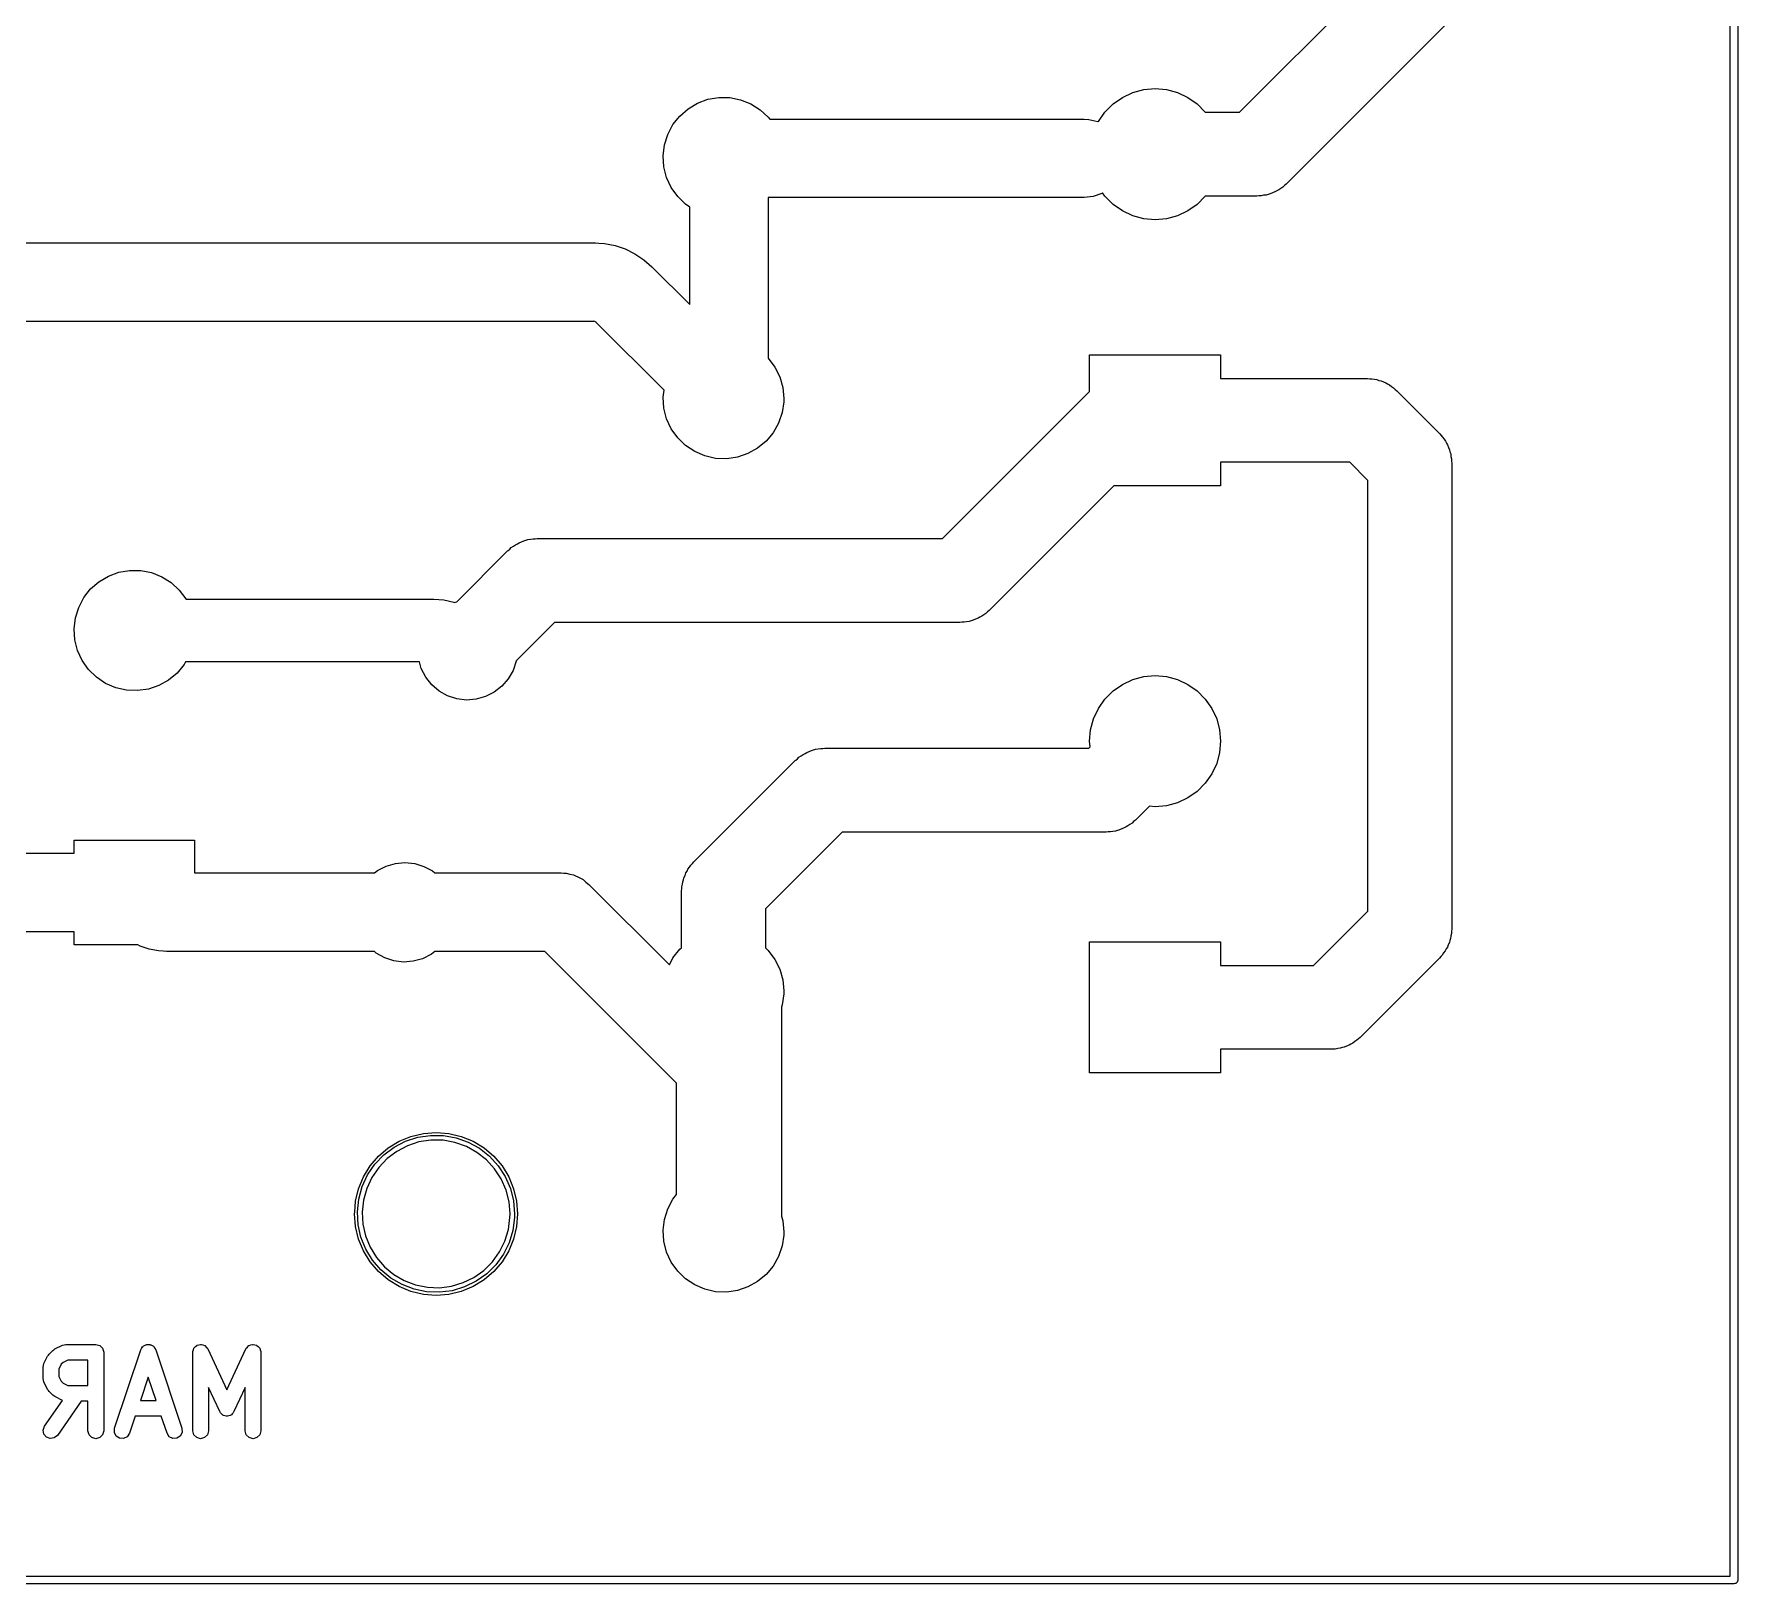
# Model space of a CAD drawing. Extents: x 10 to 287, y -200 to -10.
# Drawn here: x 174.41 to 206.92, y -122.34 to -92.77 of the extents above; entities that cross this region are included whole.
import ezdxf

# ---------------------------------------------------------------- set-up
doc = ezdxf.new("R2010")
doc.units = 0
doc.layers.add('BLACK', color=7, linetype='CONTINUOUS')

msp = doc.modelspace()

# ---------------------------------------------------------------- linework, layer by layer
at = {"layer": 'BLACK', "linetype": 'CONTINUOUS'}
for p, q in [((206.771, -122.195), (206.771, -36.8788)), ((206.921, -36.8038), (206.921, -122.27)), ((197.41, -94.265), (200.95, -90.7254)), ((202.205, -91.7336), (198.308, -95.6307)), ((195.175, -93.9825), (195.372, -93.8904)), ((195.372, -93.8904), (195.583, -93.834)), ((195.583, -93.834), (195.8, -93.815)), ((195.8, -93.815), (196.017, -93.834)), ((196.017, -93.834), (196.228, -93.8904)), ((196.228, -93.8904), (196.425, -93.9825)), ((186.73, -94.337), (186.888, -94.1982)), ((186.888, -94.1982), (187.069, -94.0906)), ((187.069, -94.0906), (187.267, -94.0178)), ((187.267, -94.0178), (187.474, -93.9821)), ((187.474, -93.9821), (187.685, -93.9849)), ((187.685, -93.9849), (187.891, -94.0259)), ((187.891, -94.0259), (188.087, -94.1039)), ((188.087, -94.1039), (188.265, -94.2162)), ((188.265, -94.2162), (188.419, -94.3591)), ((194.717, -94.44), (194.842, -94.2615)), ((194.842, -94.2615), (194.997, -94.1074)), ((194.997, -94.1074), (195.175, -93.9825)), ((196.425, -93.9825), (196.603, -94.1074)), ((196.603, -94.1074), (196.758, -94.2615)), ((196.758, -94.2615), (196.76, -94.265)), ((196.76, -94.265), (197.41, -94.265)), ((186.502, -94.6885), (186.6, -94.5022)), ((186.6, -94.5022), (186.73, -94.337)), ((188.419, -94.3591), (188.446, -94.3948)), ((188.446, -94.3948), (194.446, -94.3948)), ((194.446, -94.3948), (194.538, -94.4006)), ((194.538, -94.4006), (194.707, -94.4418)), ((194.707, -94.4418), (194.715, -94.4457)), ((194.715, -94.4457), (194.717, -94.44)), ((186.415, -95.0985), (186.44, -94.8895)), ((186.44, -94.8895), (186.502, -94.6885)), ((186.429, -95.3085), (186.415, -95.0985)), ((186.48, -95.5125), (186.429, -95.3085)), ((186.569, -95.7036), (186.48, -95.5125)), ((186.69, -95.8754), (186.569, -95.7036)), ((186.841, -96.0223), (186.69, -95.8754)), ((194.446, -95.8948), (188.419, -95.8948)), ((188.419, -95.8948), (188.419, -98.9589)), ((194.618, -95.8747), (194.446, -95.8948)), ((194.782, -95.8154), (194.618, -95.8747)), ((194.798, -95.8048), (194.782, -95.8154)), ((194.842, -95.8685), (194.798, -95.8048)), ((194.997, -96.0226), (194.842, -95.8685)), ((196.758, -95.8685), (196.603, -96.0226)), ((196.76, -95.865), (196.758, -95.8685)), ((197.742, -95.865), (196.76, -95.865)), ((197.782, -95.8605), (197.742, -95.865)), ((197.823, -95.8609), (197.782, -95.8605)), ((197.87, -95.8506), (197.823, -95.8609)), ((197.919, -95.8451), (197.87, -95.8506)), ((197.957, -95.8318), (197.919, -95.8451)), ((197.997, -95.8232), (197.957, -95.8318)), ((198.041, -95.8025), (197.997, -95.8232)), ((198.087, -95.7865), (198.041, -95.8025)), ((198.122, -95.765), (198.087, -95.7865)), ((198.159, -95.7478), (198.122, -95.765)), ((198.197, -95.7179), (198.159, -95.7478)), ((198.239, -95.692), (198.197, -95.7179)), ((198.268, -95.6634), (198.239, -95.692)), ((198.3, -95.6385), (198.268, -95.6634)), ((198.308, -95.6307), (198.3, -95.6385)), ((186.919, -96.0745), (186.841, -96.0223)), ((186.919, -97.9341), (186.919, -96.0745)), ((195.175, -96.1475), (194.997, -96.0226)), ((195.372, -96.2396), (195.175, -96.1475)), ((196.425, -96.1475), (196.228, -96.2396)), ((196.603, -96.0226), (196.425, -96.1475)), ((195.583, -96.296), (195.372, -96.2396)), ((195.8, -96.315), (195.583, -96.296)), ((196.017, -96.296), (195.8, -96.315)), ((196.228, -96.2396), (196.017, -96.296)), ((173.529, -96.7548), (185.091, -96.7548)), ((185.091, -96.7548), (185.112, -96.7551)), ((185.112, -96.7551), (185.125, -96.7569)), ((185.125, -96.7569), (185.183, -96.7606)), ((185.183, -96.7606), (185.185, -96.761)), ((185.185, -96.761), (185.295, -96.7682)), ((185.295, -96.7682), (185.496, -96.8082)), ((185.496, -96.8082), (185.69, -96.874)), ((185.69, -96.874), (185.874, -96.9646)), ((185.874, -96.9646), (186.044, -97.0785)), ((186.044, -97.0785), (186.198, -97.2135)), ((186.198, -97.2135), (186.919, -97.9341)), ((185.091, -98.2548), (173.529, -98.2548)), ((185.093, -98.2545), (185.091, -98.2548)), ((185.108, -98.2565), (185.093, -98.2545)), ((185.124, -98.2632), (185.108, -98.2565)), ((185.136, -98.272), (185.124, -98.2632)), ((185.138, -98.2742), (185.136, -98.272)), ((186.43, -99.567), (185.138, -98.2742)), ((188.419, -98.9589), (188.419, -98.9591)), ((188.419, -98.9591), (188.545, -99.1277)), ((188.545, -99.1277), (188.638, -99.3165)), ((194.55, -99.5936), (194.55, -98.895)), ((194.55, -98.895), (197.05, -98.895)), ((197.05, -98.895), (197.05, -99.345)), ((188.638, -99.3165), (188.695, -99.519)), ((197.05, -99.345), (199.845, -99.345)), ((199.845, -99.345), (199.856, -99.3451)), ((199.856, -99.3451), (199.896, -99.3502)), ((199.896, -99.3502), (199.937, -99.3503)), ((199.937, -99.3503), (199.985, -99.3613)), ((199.985, -99.3613), (200.033, -99.3674)), ((200.033, -99.3674), (200.071, -99.3813)), ((200.071, -99.3813), (200.111, -99.3904)), ((200.111, -99.3904), (200.155, -99.4117)), ((200.155, -99.4117), (200.201, -99.4284)), ((200.201, -99.4284), (200.235, -99.4504)), ((200.235, -99.4504), (200.271, -99.468)), ((200.271, -99.468), (200.31, -99.4986)), ((186.415, -99.6985), (186.43, -99.567)), ((186.429, -99.9085), (186.415, -99.6985)), ((188.713, -99.7888), (188.683, -99.997)), ((188.695, -99.519), (188.714, -99.7286)), ((188.714, -99.7286), (188.713, -99.7888)), ((191.744, -102.4), (194.55, -99.5936)), ((200.31, -99.4986), (200.351, -99.525)), ((200.351, -99.525), (200.379, -99.554)), ((200.379, -99.554), (200.411, -99.5793)), ((200.411, -99.5793), (201.226, -100.394)), ((186.48, -100.112), (186.429, -99.9085)), ((186.569, -100.304), (186.48, -100.112)), ((188.683, -99.997), (188.615, -100.196)), ((186.69, -100.475), (186.569, -100.304)), ((188.512, -100.38), (188.378, -100.542)), ((188.615, -100.196), (188.512, -100.38)), ((201.226, -100.394), (201.234, -100.402)), ((201.234, -100.402), (201.258, -100.434)), ((201.258, -100.434), (201.287, -100.463)), ((186.841, -100.622), (186.69, -100.475)), ((187.016, -100.739), (186.841, -100.622)), ((187.209, -100.822), (187.016, -100.739)), ((188.032, -100.779), (187.833, -100.847)), ((188.216, -100.676), (188.032, -100.779)), ((188.378, -100.542), (188.216, -100.676)), ((201.287, -100.463), (201.313, -100.505)), ((201.313, -100.505), (201.343, -100.543)), ((201.343, -100.543), (201.36, -100.58)), ((201.36, -100.58), (201.381, -100.614)), ((201.381, -100.614), (201.398, -100.661)), ((201.398, -100.661), (201.418, -100.705)), ((201.418, -100.705), (201.427, -100.744)), ((201.427, -100.744), (201.44, -100.783)), ((201.44, -100.783), (201.446, -100.831)), ((187.414, -100.869), (187.209, -100.822)), ((187.625, -100.877), (187.414, -100.869)), ((187.833, -100.847), (187.625, -100.877)), ((199.514, -100.945), (197.05, -100.945)), ((197.05, -100.945), (197.05, -101.395)), ((199.86, -101.291), (199.514, -100.945)), ((201.446, -100.831), (201.456, -100.879)), ((201.456, -100.879), (201.455, -100.92)), ((201.455, -100.92), (201.46, -100.96)), ((201.46, -100.96), (201.46, -109.84)), ((195.011, -101.395), (192.641, -103.766)), ((197.05, -101.395), (195.011, -101.395)), ((199.86, -109.509), (199.86, -101.291)), ((183.882, -102.414), (183.93, -102.404)), ((183.93, -102.404), (183.97, -102.405)), ((183.97, -102.405), (184.011, -102.4)), ((184.011, -102.4), (191.744, -102.4)), ((182.474, -103.605), (183.445, -102.634)), ((183.445, -102.634), (183.453, -102.626)), ((183.453, -102.626), (183.485, -102.602)), ((183.485, -102.602), (183.514, -102.573)), ((183.514, -102.573), (183.555, -102.547)), ((183.555, -102.547), (183.594, -102.517)), ((183.594, -102.517), (183.631, -102.5)), ((183.631, -102.5), (183.665, -102.479)), ((183.665, -102.479), (183.711, -102.462)), ((183.711, -102.462), (183.756, -102.442)), ((183.756, -102.442), (183.795, -102.433)), ((183.795, -102.433), (183.833, -102.42)), ((183.833, -102.42), (183.882, -102.414)), ((175.828, -103.115), (176.026, -103.042)), ((176.026, -103.042), (176.233, -103.006)), ((176.233, -103.006), (176.444, -103.009)), ((176.444, -103.009), (176.65, -103.05)), ((176.65, -103.05), (176.845, -103.128)), ((175.359, -103.526), (175.489, -103.361)), ((175.489, -103.361), (175.647, -103.222)), ((175.647, -103.222), (175.828, -103.115)), ((176.845, -103.128), (177.023, -103.24)), ((177.023, -103.24), (177.178, -103.383)), ((177.178, -103.383), (177.304, -103.552)), ((175.261, -103.712), (175.359, -103.526)), ((177.304, -103.552), (177.304, -103.553)), ((177.304, -103.553), (182.037, -103.553)), ((182.037, -103.553), (182.037, -103.553)), ((182.037, -103.553), (182.037, -103.553)), ((182.037, -103.553), (182.037, -103.553)), ((182.037, -103.553), (182.231, -103.568)), ((182.231, -103.568), (182.421, -103.613)), ((182.421, -103.613), (182.431, -103.618)), ((182.431, -103.618), (182.474, -103.605)), ((175.174, -104.122), (175.198, -103.913)), ((175.198, -103.913), (175.261, -103.712)), ((184.342, -104), (183.608, -104.734)), ((192.075, -104), (184.342, -104)), ((192.115, -103.995), (192.075, -104)), ((192.156, -103.996), (192.115, -103.995)), ((192.204, -103.986), (192.156, -103.996)), ((192.252, -103.98), (192.204, -103.986)), ((192.291, -103.967), (192.252, -103.98)), ((192.33, -103.958), (192.291, -103.967)), ((192.374, -103.938), (192.33, -103.958)), ((192.421, -103.921), (192.374, -103.938)), ((192.455, -103.9), (192.421, -103.921)), ((192.492, -103.883), (192.455, -103.9)), ((192.53, -103.853), (192.492, -103.883)), ((192.572, -103.827), (192.53, -103.853)), ((192.601, -103.798), (192.572, -103.827)), ((192.633, -103.774), (192.601, -103.798)), ((192.641, -103.766), (192.633, -103.774)), ((175.188, -104.332), (175.174, -104.122)), ((175.239, -104.536), (175.188, -104.332)), ((175.327, -104.728), (175.239, -104.536)), ((175.449, -104.899), (175.327, -104.728)), ((175.6, -105.046), (175.449, -104.899)), ((177.137, -104.966), (176.975, -105.1)), ((177.271, -104.804), (177.137, -104.966)), ((177.3, -104.753), (177.271, -104.804)), ((181.761, -104.753), (177.3, -104.753)), ((181.798, -104.88), (181.761, -104.753)), ((181.882, -105.044), (181.798, -104.88)), ((183.549, -104.916), (183.457, -105.077)), ((183.607, -104.74), (183.549, -104.916)), ((183.608, -104.734), (183.607, -104.74)), ((175.775, -105.163), (175.6, -105.046)), ((175.968, -105.246), (175.775, -105.163)), ((176.173, -105.293), (175.968, -105.246)), ((176.384, -105.301), (176.173, -105.293)), ((176.592, -105.271), (176.384, -105.301)), ((176.791, -105.203), (176.592, -105.271)), ((176.975, -105.1), (176.791, -105.203)), ((181.997, -105.19), (181.882, -105.044)), ((182.139, -105.31), (181.997, -105.19)), ((182.301, -105.4), (182.139, -105.31)), ((183.19, -105.332), (183.024, -105.416)), ((183.336, -105.218), (183.19, -105.332)), ((183.457, -105.077), (183.336, -105.218)), ((194.842, -105.462), (194.997, -105.307)), ((194.997, -105.307), (195.175, -105.182)), ((195.175, -105.182), (195.372, -105.09)), ((195.372, -105.09), (195.583, -105.034)), ((195.583, -105.034), (195.8, -105.015)), ((195.8, -105.015), (196.017, -105.034)), ((196.017, -105.034), (196.228, -105.09)), ((196.228, -105.09), (196.425, -105.182)), ((196.425, -105.182), (196.603, -105.307)), ((196.603, -105.307), (196.758, -105.462)), ((182.477, -105.458), (182.301, -105.4)), ((182.661, -105.48), (182.477, -105.458)), ((182.846, -105.465), (182.661, -105.48)), ((183.024, -105.416), (182.846, -105.465)), ((194.625, -105.837), (194.717, -105.64)), ((194.717, -105.64), (194.842, -105.462)), ((196.758, -105.462), (196.883, -105.64)), ((196.883, -105.64), (196.975, -105.837)), ((194.569, -106.048), (194.625, -105.837)), ((196.975, -105.837), (197.031, -106.048)), ((194.55, -106.265), (194.569, -106.048)), ((194.56, -106.374), (194.55, -106.265)), ((197.031, -106.048), (197.05, -106.265)), ((197.05, -106.265), (197.031, -106.482)), ((186.999, -108.57), (188.934, -106.634)), ((188.934, -106.634), (188.942, -106.626)), ((188.942, -106.626), (188.974, -106.602)), ((188.974, -106.602), (189.003, -106.573)), ((189.003, -106.573), (189.045, -106.547)), ((189.045, -106.547), (189.083, -106.517)), ((189.083, -106.517), (189.12, -106.5)), ((189.12, -106.5), (189.154, -106.479)), ((189.154, -106.479), (189.201, -106.462)), ((189.201, -106.462), (189.245, -106.442)), ((189.245, -106.442), (189.284, -106.433)), ((189.284, -106.433), (189.323, -106.42)), ((189.323, -106.42), (189.371, -106.414)), ((189.371, -106.414), (189.419, -106.404)), ((189.419, -106.404), (189.46, -106.405)), ((189.46, -106.405), (189.5, -106.4)), ((189.5, -106.4), (194.534, -106.4)), ((194.534, -106.4), (194.56, -106.374)), ((197.031, -106.482), (196.975, -106.693)), ((196.883, -106.89), (196.758, -107.068)), ((196.975, -106.693), (196.883, -106.89)), ((196.603, -107.223), (196.425, -107.348)), ((196.758, -107.068), (196.603, -107.223)), ((195.691, -107.505), (195.431, -107.766)), ((195.8, -107.515), (195.691, -107.505)), ((196.017, -107.496), (195.8, -107.515)), ((196.228, -107.44), (196.017, -107.496)), ((196.425, -107.348), (196.228, -107.44)), ((195.164, -107.938), (195.12, -107.958)), ((195.211, -107.921), (195.164, -107.938)), ((195.245, -107.9), (195.211, -107.921)), ((195.282, -107.883), (195.245, -107.9)), ((195.32, -107.853), (195.282, -107.883)), ((195.362, -107.827), (195.32, -107.853)), ((195.391, -107.798), (195.362, -107.827)), ((195.423, -107.774), (195.391, -107.798)), ((195.431, -107.766), (195.423, -107.774)), ((175.173, -108.403), (175.173, -108.153)), ((175.173, -108.153), (177.473, -108.153)), ((177.473, -108.153), (177.473, -108.78)), ((189.831, -108), (188.364, -109.467)), ((194.865, -108), (189.831, -108)), ((194.905, -107.995), (194.865, -108)), ((194.946, -107.996), (194.905, -107.995)), ((194.994, -107.986), (194.946, -107.996)), ((195.042, -107.98), (194.994, -107.986)), ((195.081, -107.967), (195.042, -107.98)), ((195.12, -107.958), (195.081, -107.967)), ((172.477, -108.403), (175.173, -108.403)), ((181.303, -108.597), (181.487, -108.58)), ((181.487, -108.58), (181.672, -108.599)), ((186.973, -108.602), (186.999, -108.57)), ((177.473, -108.78), (180.905, -108.78)), ((180.905, -108.78), (180.961, -108.735)), ((180.961, -108.735), (181.125, -108.649)), ((181.125, -108.649), (181.303, -108.597)), ((181.672, -108.599), (181.849, -108.654)), ((181.849, -108.654), (182.012, -108.742)), ((182.012, -108.742), (182.058, -108.78)), ((182.058, -108.78), (184.468, -108.78)), ((184.468, -108.78), (184.521, -108.783)), ((184.521, -108.783), (184.534, -108.783)), ((184.534, -108.783), (184.542, -108.784)), ((184.542, -108.784), (184.56, -108.786)), ((184.56, -108.786), (184.632, -108.803)), ((184.632, -108.803), (184.704, -108.818)), ((184.704, -108.818), (184.716, -108.824)), ((184.716, -108.824), (184.729, -108.827)), ((184.729, -108.827), (184.795, -108.86)), ((184.795, -108.86), (184.862, -108.892)), ((184.862, -108.892), (184.872, -108.9)), ((184.872, -108.9), (184.884, -108.906)), ((184.884, -108.906), (184.94, -108.954)), ((186.787, -108.947), (186.801, -108.909)), ((186.801, -108.909), (186.81, -108.87)), ((186.81, -108.87), (186.831, -108.826)), ((186.831, -108.826), (186.848, -108.78)), ((186.848, -108.78), (186.87, -108.746)), ((186.87, -108.746), (186.887, -108.709)), ((186.887, -108.709), (186.918, -108.671)), ((186.918, -108.671), (186.944, -108.63)), ((186.944, -108.63), (186.973, -108.602)), ((184.94, -108.954), (184.998, -108.999)), ((184.998, -108.999), (186.531, -110.533)), ((186.764, -109.136), (186.765, -109.124)), ((186.764, -110.207), (186.764, -109.136)), ((186.765, -109.124), (186.77, -109.084)), ((186.77, -109.044), (186.781, -108.996)), ((186.77, -109.084), (186.77, -109.044)), ((186.781, -108.996), (186.787, -108.947)), ((188.364, -109.467), (188.364, -110.209)), ((198.824, -110.545), (199.86, -109.509)), ((201.46, -109.851), (201.455, -109.891)), ((201.46, -109.84), (201.46, -109.851)), ((175.173, -109.903), (172.477, -109.903)), ((175.173, -110.153), (175.173, -109.903)), ((176.391, -110.153), (175.173, -110.153)), ((176.434, -110.174), (176.391, -110.153)), ((176.607, -110.232), (176.434, -110.174)), ((186.73, -110.237), (186.764, -110.207)), ((188.364, -110.209), (188.419, -110.259)), ((194.55, -112.595), (194.55, -110.095)), ((194.55, -110.095), (197.05, -110.095)), ((197.05, -110.095), (197.05, -110.545)), ((201.377, -110.196), (201.355, -110.23)), ((201.393, -110.15), (201.377, -110.196)), ((201.415, -110.106), (201.393, -110.15)), ((201.424, -110.066), (201.415, -110.106)), ((201.438, -110.028), (201.424, -110.066)), ((201.444, -109.98), (201.438, -110.028)), ((201.455, -109.932), (201.444, -109.98)), ((201.455, -109.891), (201.455, -109.932)), ((176.785, -110.268), (176.607, -110.232)), ((176.873, -110.274), (176.785, -110.268)), ((176.875, -110.274), (176.873, -110.274)), ((176.934, -110.278), (176.875, -110.274)), ((176.946, -110.28), (176.934, -110.278)), ((176.967, -110.28), (176.946, -110.28)), ((180.903, -110.28), (176.967, -110.28)), ((180.939, -110.31), (180.903, -110.28)), ((181.101, -110.4), (180.939, -110.31)), ((181.277, -110.458), (181.101, -110.4)), ((181.461, -110.48), (181.277, -110.458)), ((181.646, -110.465), (181.461, -110.48)), ((181.824, -110.416), (181.646, -110.465)), ((181.99, -110.332), (181.824, -110.416)), ((182.057, -110.28), (181.99, -110.332)), ((184.157, -110.28), (182.057, -110.28)), ((186.669, -112.792), (184.157, -110.28)), ((186.531, -110.533), (186.6, -110.402)), ((186.6, -110.402), (186.73, -110.237)), ((188.419, -110.259), (188.545, -110.428)), ((188.545, -110.428), (188.638, -110.616)), ((201.226, -110.406), (199.721, -111.911)), ((201.251, -110.374), (201.226, -110.406)), ((201.28, -110.346), (201.251, -110.374)), ((201.306, -110.305), (201.28, -110.346)), ((201.337, -110.266), (201.306, -110.305)), ((201.355, -110.23), (201.337, -110.266)), ((188.638, -110.616), (188.695, -110.819)), ((188.695, -110.819), (188.714, -111.029)), ((197.05, -110.545), (198.824, -110.545)), ((188.713, -111.089), (188.683, -111.297)), ((188.714, -111.029), (188.713, -111.089)), ((188.683, -111.297), (188.669, -111.338)), ((188.669, -111.338), (188.669, -115.326)), ((199.155, -112.145), (197.05, -112.145)), ((197.05, -112.145), (197.05, -112.595)), ((199.195, -112.14), (199.155, -112.145)), ((199.236, -112.141), (199.195, -112.14)), ((199.284, -112.131), (199.236, -112.141)), ((199.332, -112.125), (199.284, -112.131)), ((199.371, -112.112), (199.332, -112.125)), ((199.41, -112.103), (199.371, -112.112)), ((199.454, -112.083), (199.41, -112.103)), ((199.501, -112.066), (199.454, -112.083)), ((199.535, -112.045), (199.501, -112.066)), ((199.572, -112.028), (199.535, -112.045)), ((199.61, -111.998), (199.572, -112.028)), ((199.652, -111.972), (199.61, -111.998)), ((199.681, -111.943), (199.652, -111.972)), ((199.713, -111.919), (199.681, -111.943)), ((199.721, -111.911), (199.713, -111.919)), ((186.669, -114.915), (186.669, -112.792)), ((197.05, -112.595), (194.55, -112.595)), ((181.6, -113.806), (181.838, -113.749)), ((181.73, -113.823), (181.973, -113.786)), ((181.838, -113.749), (182.081, -113.73)), ((181.973, -113.786), (182.219, -113.789)), ((182.081, -113.73), (182.324, -113.749)), ((182.219, -113.789), (182.461, -113.832)), ((182.324, -113.749), (182.561, -113.806)), ((180.981, -114.185), (181.167, -114.027)), ((181.082, -114.161), (181.278, -114.013)), ((181.33, -114.092), (181.145, -114.231)), ((181.167, -114.027), (181.375, -113.899)), ((181.278, -114.013), (181.496, -113.9)), ((181.535, -113.985), (181.33, -114.092)), ((181.375, -113.899), (181.6, -113.806)), ((181.496, -113.9), (181.73, -113.823)), ((181.754, -113.913), (181.535, -113.985)), ((181.983, -113.878), (181.754, -113.913)), ((182.214, -113.881), (181.983, -113.878)), ((182.441, -113.922), (182.214, -113.881)), ((182.659, -113.999), (182.441, -113.922)), ((182.461, -113.832), (182.693, -113.914)), ((182.561, -113.806), (182.787, -113.899)), ((182.861, -114.111), (182.659, -113.999)), ((182.693, -113.914), (182.908, -114.033)), ((182.787, -113.899), (182.995, -114.027)), ((183.042, -114.254), (182.861, -114.111)), ((182.908, -114.033), (183.101, -114.185)), ((182.995, -114.027), (183.18, -114.185)), ((180.695, -114.579), (180.823, -114.371)), ((180.774, -114.542), (180.912, -114.338)), ((180.823, -114.371), (180.981, -114.185)), ((180.985, -114.398), (180.855, -114.588)), ((180.912, -114.338), (181.082, -114.161)), ((181.145, -114.231), (180.985, -114.398)), ((183.198, -114.425), (183.042, -114.254)), ((183.101, -114.185), (183.266, -114.367)), ((183.18, -114.185), (183.339, -114.371)), ((183.323, -114.619), (183.198, -114.425)), ((183.266, -114.367), (183.4, -114.574)), ((183.339, -114.371), (183.466, -114.579)), ((180.602, -114.804), (180.695, -114.579)), ((180.604, -115.001), (180.67, -114.765)), ((180.67, -114.765), (180.774, -114.542)), ((180.855, -114.588), (180.758, -114.798)), ((183.415, -114.83), (183.323, -114.619)), ((183.4, -114.574), (183.498, -114.799)), ((183.466, -114.579), (183.56, -114.804)), ((180.529, -115.25), (180.545, -115.042)), ((180.545, -115.042), (180.602, -114.804)), ((180.578, -115.246), (180.604, -115.001)), ((180.696, -115.021), (180.671, -115.25)), ((180.758, -114.798), (180.696, -115.021)), ((183.472, -115.055), (183.415, -114.83)), ((183.491, -115.285), (183.472, -115.055)), ((183.498, -114.799), (183.558, -115.037)), ((183.558, -115.037), (183.578, -115.282)), ((183.56, -114.804), (183.617, -115.042)), ((183.617, -115.042), (183.636, -115.285)), ((186.502, -115.188), (186.6, -115.002)), ((186.6, -115.002), (186.669, -114.915)), ((180.526, -115.285), (180.529, -115.25)), ((180.545, -115.528), (180.526, -115.285)), ((180.592, -115.491), (180.578, -115.246)), ((180.671, -115.25), (180.685, -115.481)), ((183.459, -115.583), (183.489, -115.354)), ((183.489, -115.354), (183.491, -115.285)), ((183.576, -115.356), (183.544, -115.599)), ((183.578, -115.282), (183.576, -115.356)), ((183.636, -115.285), (183.617, -115.528)), ((186.415, -115.598), (186.44, -115.389)), ((186.44, -115.389), (186.502, -115.188)), ((188.669, -115.326), (188.695, -115.419)), ((180.602, -115.765), (180.545, -115.528)), ((180.646, -115.731), (180.592, -115.491)), ((180.739, -115.959), (180.646, -115.731)), ((180.685, -115.481), (180.736, -115.706)), ((180.736, -115.706), (180.822, -115.92)), ((183.392, -115.804), (183.459, -115.583)), ((183.544, -115.599), (183.472, -115.835)), ((183.617, -115.528), (183.56, -115.765)), ((186.429, -115.808), (186.415, -115.598)), ((188.713, -115.689), (188.683, -115.897)), ((188.695, -115.419), (188.714, -115.629)), ((188.714, -115.629), (188.713, -115.689)), ((180.695, -115.991), (180.602, -115.765)), ((180.823, -116.199), (180.695, -115.991)), ((180.867, -116.168), (180.739, -115.959)), ((180.822, -115.92), (180.943, -116.117)), ((183.154, -116.199), (183.289, -116.011)), ((183.364, -116.055), (183.22, -116.255)), ((183.289, -116.011), (183.392, -115.804)), ((183.466, -115.991), (183.339, -116.199)), ((183.472, -115.835), (183.364, -116.055)), ((183.56, -115.765), (183.466, -115.991)), ((186.48, -116.012), (186.429, -115.808)), ((186.569, -116.204), (186.48, -116.012)), ((188.683, -115.897), (188.615, -116.096)), ((180.981, -116.384), (180.823, -116.199)), ((181.028, -116.354), (180.867, -116.168)), ((180.943, -116.117), (181.094, -116.292)), ((181.167, -116.543), (180.981, -116.384)), ((181.217, -116.511), (181.028, -116.354)), ((181.094, -116.292), (181.272, -116.44)), ((182.803, -116.496), (182.991, -116.362)), ((182.991, -116.362), (183.154, -116.199)), ((183.18, -116.384), (182.995, -116.543)), ((183.22, -116.255), (183.046, -116.428)), ((183.339, -116.199), (183.18, -116.384)), ((186.69, -116.375), (186.569, -116.204)), ((186.841, -116.522), (186.69, -116.375)), ((188.512, -116.28), (188.378, -116.442)), ((188.615, -116.096), (188.512, -116.28)), ((181.375, -116.67), (181.167, -116.543)), ((181.43, -116.635), (181.217, -116.511)), ((181.272, -116.44), (181.472, -116.556)), ((181.6, -116.764), (181.375, -116.67)), ((181.659, -116.723), (181.43, -116.635)), ((181.472, -116.556), (181.688, -116.639)), ((181.688, -116.639), (181.914, -116.685)), ((181.914, -116.685), (182.145, -116.693)), ((182.145, -116.693), (182.374, -116.664)), ((182.374, -116.664), (182.595, -116.597)), ((182.625, -116.679), (182.39, -116.75)), ((182.787, -116.67), (182.561, -116.764)), ((182.595, -116.597), (182.803, -116.496)), ((182.846, -116.571), (182.625, -116.679)), ((182.995, -116.543), (182.787, -116.67)), ((183.046, -116.428), (182.846, -116.571)), ((187.016, -116.639), (186.841, -116.522)), ((187.209, -116.722), (187.016, -116.639)), ((188.032, -116.679), (187.833, -116.747)), ((188.216, -116.576), (188.032, -116.679)), ((188.378, -116.442), (188.216, -116.576)), ((181.838, -116.821), (181.6, -116.764)), ((181.9, -116.772), (181.659, -116.723)), ((182.081, -116.84), (181.838, -116.821)), ((182.146, -116.781), (181.9, -116.772)), ((182.324, -116.821), (182.081, -116.84)), ((182.39, -116.75), (182.146, -116.781)), ((182.561, -116.764), (182.324, -116.821)), ((187.414, -116.769), (187.209, -116.722)), ((187.625, -116.777), (187.414, -116.769)), ((187.833, -116.747), (187.625, -116.777)), ((174.597, -118.142), (174.668, -117.999)), ((174.668, -117.999), (174.684, -117.981)), ((174.684, -117.981), (174.696, -117.96)), ((174.696, -117.96), (174.768, -117.889)), ((174.768, -117.889), (174.788, -117.877)), ((174.788, -117.877), (174.806, -117.861)), ((174.806, -117.861), (174.949, -117.789)), ((174.949, -117.789), (174.983, -117.782)), ((174.983, -117.782), (175.016, -117.774)), ((175.016, -117.774), (175.588, -117.774)), ((175.588, -117.774), (175.663, -117.794)), ((175.663, -117.794), (175.718, -117.849)), ((175.718, -117.849), (175.738, -117.924)), ((175.738, -117.924), (175.738, -119.424)), ((175.946, -119.376), (176.446, -117.876)), ((176.446, -117.876), (176.462, -117.851)), ((176.462, -117.851), (176.476, -117.824)), ((176.476, -117.824), (176.483, -117.819)), ((176.483, -117.819), (176.488, -117.811)), ((176.488, -117.811), (176.515, -117.798)), ((176.515, -117.798), (176.54, -117.781)), ((176.54, -117.781), (176.55, -117.781)), ((176.55, -117.781), (176.558, -117.777)), ((176.558, -117.777), (176.588, -117.778)), ((176.588, -117.778), (176.618, -117.777)), ((176.618, -117.777), (176.626, -117.781)), ((176.626, -117.781), (176.635, -117.781)), ((176.635, -117.781), (176.66, -117.798)), ((176.66, -117.798), (176.687, -117.811)), ((176.687, -117.811), (176.692, -117.819)), ((176.692, -117.819), (176.7, -117.824)), ((176.7, -117.824), (176.714, -117.851)), ((176.714, -117.851), (176.73, -117.876)), ((176.73, -117.876), (177.23, -119.376)), ((177.438, -117.911), (177.45, -117.88)), ((177.44, -117.917), (177.438, -117.911)), ((177.438, -117.924), (177.44, -117.917)), ((177.438, -119.424), (177.438, -117.924)), ((177.45, -117.88), (177.458, -117.849)), ((177.458, -117.849), (177.463, -117.844)), ((177.463, -117.844), (177.465, -117.838)), ((177.465, -117.838), (177.49, -117.817)), ((177.49, -117.817), (177.513, -117.794)), ((177.513, -117.794), (177.519, -117.792)), ((177.519, -117.792), (177.524, -117.788)), ((177.524, -117.788), (177.556, -117.782)), ((177.556, -117.782), (177.588, -117.774)), ((177.588, -117.774), (177.594, -117.775)), ((177.594, -117.775), (177.601, -117.774)), ((177.601, -117.774), (177.631, -117.785)), ((177.631, -117.785), (177.663, -117.794)), ((177.663, -117.794), (177.668, -117.798)), ((177.668, -117.798), (177.674, -117.801)), ((177.674, -117.801), (177.695, -117.826)), ((177.695, -117.826), (177.718, -117.849)), ((177.718, -117.849), (177.719, -117.855)), ((177.719, -117.855), (177.724, -117.86)), ((177.724, -117.86), (178.088, -118.64)), ((178.088, -118.64), (178.452, -117.86)), ((178.452, -117.86), (178.456, -117.855)), ((178.456, -117.855), (178.458, -117.849)), ((178.458, -117.849), (178.481, -117.826)), ((178.481, -117.826), (178.502, -117.801)), ((178.502, -117.801), (178.508, -117.798)), ((178.508, -117.798), (178.513, -117.794)), ((178.513, -117.794), (178.544, -117.785)), ((178.544, -117.785), (178.575, -117.774)), ((178.575, -117.774), (178.581, -117.775)), ((178.581, -117.775), (178.588, -117.774)), ((178.588, -117.774), (178.619, -117.782)), ((178.619, -117.782), (178.651, -117.788)), ((178.651, -117.788), (178.656, -117.792)), ((178.656, -117.792), (178.663, -117.794)), ((178.663, -117.794), (178.686, -117.817)), ((178.686, -117.817), (178.711, -117.838)), ((178.711, -117.838), (178.713, -117.844)), ((178.713, -117.844), (178.718, -117.849)), ((178.718, -117.849), (178.726, -117.88)), ((178.726, -117.88), (178.737, -117.911)), ((178.737, -117.911), (178.736, -117.917)), ((178.736, -117.917), (178.738, -117.924)), ((178.738, -117.924), (178.738, -119.424)), ((174.581, -118.209), (174.59, -118.176)), ((174.581, -118.424), (174.581, -118.209)), ((174.59, -118.176), (174.597, -118.142)), ((174.925, -118.155), (174.881, -118.245)), ((174.881, -118.245), (174.881, -118.388)), ((174.962, -118.118), (174.925, -118.155)), ((175.052, -118.074), (174.962, -118.118)), ((175.438, -118.074), (175.052, -118.074)), ((175.438, -118.559), (175.438, -118.074)), ((174.59, -118.457), (174.581, -118.424)), ((174.597, -118.491), (174.59, -118.457)), ((174.668, -118.634), (174.597, -118.491)), ((174.684, -118.652), (174.668, -118.634)), ((174.696, -118.672), (174.684, -118.652)), ((174.881, -118.388), (174.925, -118.478)), ((174.925, -118.478), (174.962, -118.515)), ((174.962, -118.515), (175.052, -118.559)), ((175.052, -118.559), (175.438, -118.559)), ((176.588, -118.398), (176.439, -118.845)), ((176.737, -118.845), (176.588, -118.398)), ((177.952, -119.058), (177.738, -118.6)), ((177.738, -118.6), (177.738, -119.424)), ((178.438, -118.6), (178.224, -119.058)), ((178.438, -119.424), (178.438, -118.6)), ((174.608, -119.338), (174.953, -118.844)), ((174.768, -118.744), (174.696, -118.672)), ((174.788, -118.756), (174.768, -118.744)), ((174.806, -118.772), (174.788, -118.756)), ((174.949, -118.843), (174.806, -118.772)), ((175.309, -118.859), (174.854, -119.51)), ((174.953, -118.844), (174.949, -118.843)), ((175.438, -118.859), (175.309, -118.859)), ((175.438, -119.424), (175.438, -118.859)), ((176.439, -118.845), (176.737, -118.845)), ((176.339, -119.145), (176.23, -119.471)), ((176.837, -119.145), (176.339, -119.145)), ((176.946, -119.471), (176.837, -119.145)), ((177.96, -119.069), (177.952, -119.058)), ((177.965, -119.081), (177.96, -119.069)), ((177.985, -119.098), (177.965, -119.081)), ((178.002, -119.118), (177.985, -119.098)), ((178.014, -119.122), (178.002, -119.118)), ((178.024, -119.131), (178.014, -119.122)), ((178.05, -119.135), (178.024, -119.131)), ((178.075, -119.144), (178.05, -119.135)), ((178.088, -119.142), (178.075, -119.144)), ((178.101, -119.144), (178.088, -119.142)), ((178.125, -119.135), (178.101, -119.144)), ((178.151, -119.131), (178.125, -119.135)), ((178.161, -119.122), (178.151, -119.131)), ((178.174, -119.118), (178.161, -119.122)), ((178.191, -119.098), (178.174, -119.118)), ((178.211, -119.081), (178.191, -119.098)), ((178.215, -119.069), (178.211, -119.081)), ((178.224, -119.058), (178.215, -119.069)), ((174.581, -119.411), (174.608, -119.338)), ((174.595, -119.487), (174.581, -119.411)), ((174.645, -119.546), (174.595, -119.487)), ((174.718, -119.573), (174.645, -119.546)), ((174.794, -119.56), (174.718, -119.573)), ((174.854, -119.51), (174.794, -119.56)), ((175.458, -119.499), (175.438, -119.424)), ((175.513, -119.553), (175.458, -119.499)), ((175.588, -119.574), (175.513, -119.553)), ((175.663, -119.553), (175.588, -119.574)), ((175.718, -119.499), (175.663, -119.553)), ((175.738, -119.424), (175.718, -119.499)), ((175.941, -119.454), (175.946, -119.376)), ((175.976, -119.523), (175.941, -119.454)), ((176.04, -119.566), (175.976, -119.523)), ((176.118, -119.571), (176.04, -119.566)), ((176.187, -119.536), (176.118, -119.571)), ((176.23, -119.471), (176.187, -119.536)), ((176.988, -119.536), (176.946, -119.471)), ((177.058, -119.571), (176.988, -119.536)), ((177.135, -119.566), (177.058, -119.571)), ((177.2, -119.523), (177.135, -119.566)), ((177.235, -119.454), (177.2, -119.523)), ((177.23, -119.376), (177.235, -119.454)), ((177.458, -119.499), (177.438, -119.424)), ((177.513, -119.553), (177.458, -119.499)), ((177.588, -119.574), (177.513, -119.553)), ((177.663, -119.553), (177.588, -119.574)), ((177.718, -119.499), (177.663, -119.553)), ((177.738, -119.424), (177.718, -119.499)), ((178.458, -119.499), (178.438, -119.424)), ((178.513, -119.553), (178.458, -119.499)), ((178.588, -119.574), (178.513, -119.553)), ((178.663, -119.553), (178.588, -119.574)), ((178.718, -119.499), (178.663, -119.553)), ((178.738, -119.424), (178.718, -119.499)), ((33.5659, -122.195), (206.771, -122.195)), ((206.846, -122.345), (33.4909, -122.345)), ((206.864, -122.338), (206.846, -122.345)), ((206.883, -122.335), (206.864, -122.338)), ((206.888, -122.33), (206.883, -122.335)), ((206.894, -122.327), (206.888, -122.33)), ((206.904, -122.31), (206.894, -122.327)), ((206.916, -122.295), (206.904, -122.31)), ((206.918, -122.286), (206.916, -122.295)), ((206.92, -122.283), (206.918, -122.286)), ((206.921, -122.27), (206.919, -122.28)), ((206.919, -122.28), (206.92, -122.283))]:
    msp.add_line(p, q, dxfattribs=at)

doc.saveas('drawing.dxf')
